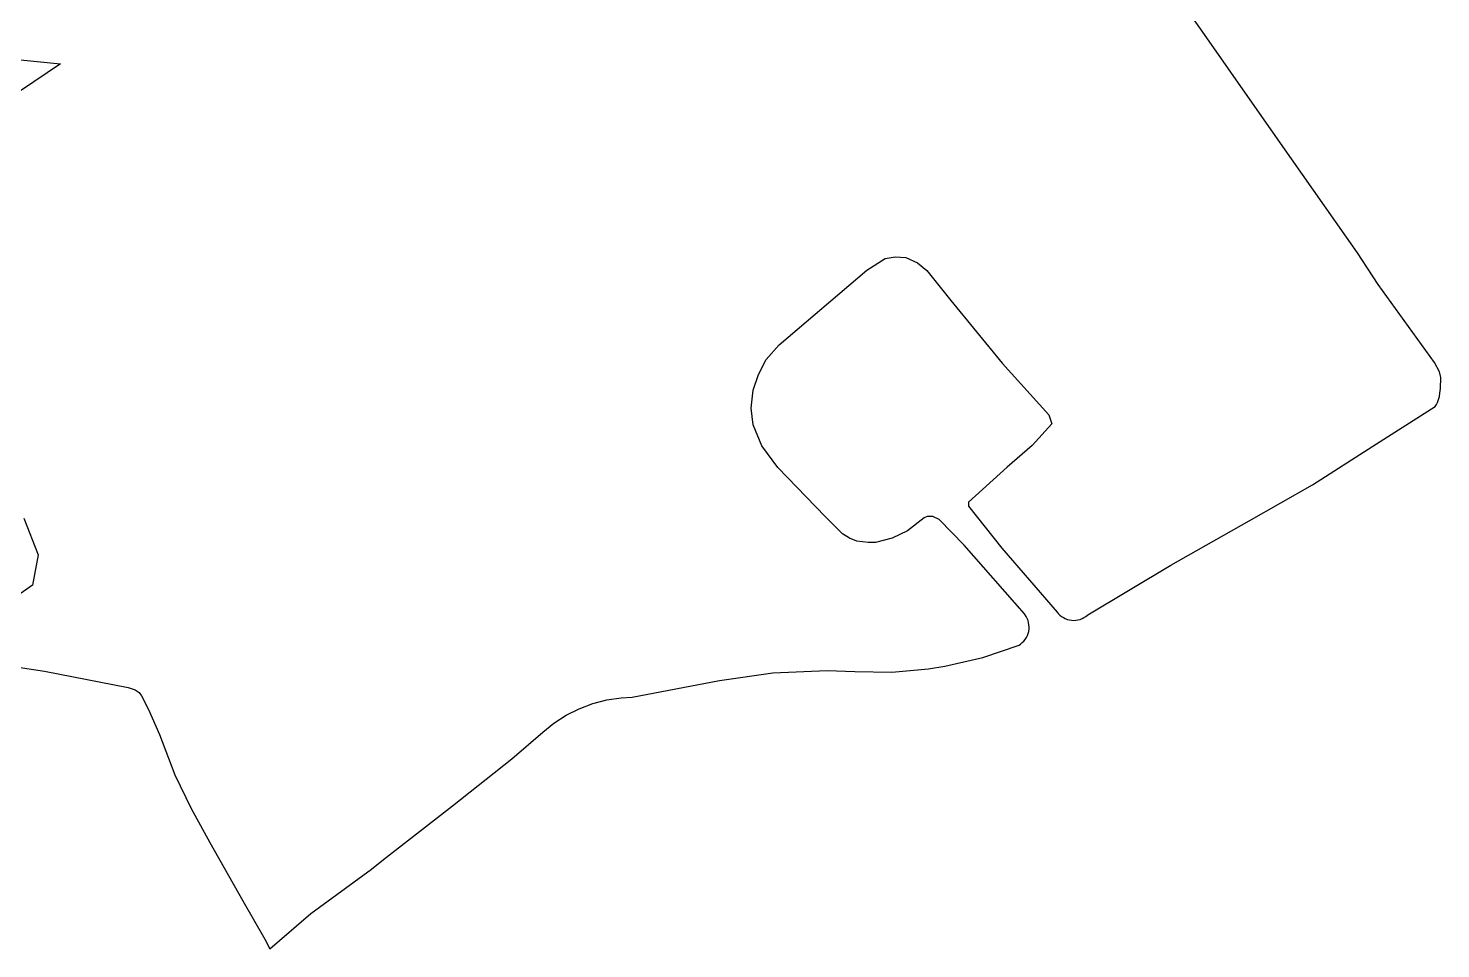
# Model space of a CAD drawing. Header units: millimetres. Extents: x 617751 to 636088, y 68402 to 77988.
# Drawn here: x 624566 to 625173, y 70612 to 71007 of the extents above; entities that cross this region are included whole.
import ezdxf

# ---------------------------------------------------------------- set-up
doc = ezdxf.new("R2010")
doc.units = ezdxf.units.MM
doc.header["$LTSCALE"] = 3
doc.header["$MEASUREMENT"] = 0
doc.layers.add('ALINHAMENTO PREDIAL', color=120, linetype='Continuous')

msp = doc.modelspace()

# ---------------------------------------------------------------- linework, layer by layer
at = {"layer": 'ALINHAMENTO PREDIAL'}
for points in [[(624546.39, 70734.96), (624572.99, 70731.01), (624608.91, 70723.94), (624612, 70723.02), (624613.66, 70721.88), (624614.61, 70720.36), (624617.72, 70714.56), (624622.39, 70703.77), (624628.97, 70686.49), (624636.04, 70672.01), (624644.1, 70657.38), (624658.3, 70632.31), (624667.72, 70615.79), (624669.85, 70611.74), (624687.48, 70626.83), (624713.57, 70645.88), (624718.66, 70650.15), (624748.29, 70673.08), (624773.86, 70693.29), (624787.14, 70704.8), (624791.97, 70708.67), (624797.21, 70712.04), (624802.78, 70714.84), (624808.61, 70717.05), (624814.64, 70718.64), (624820.8, 70719.58), (624825.61, 70719.86), (624863.11, 70726.96), (624886.1, 70730.33), (624909.35, 70731.28), (624921.23, 70730.83), (624937.13, 70730.59), (624952.91, 70732.01), (624959.99, 70733.2), (624976.33, 70736.92), (624991.87, 70742.2), (624992.56, 70742.66), (624993.29, 70743.26), (624993.95, 70743.93), (624994.54, 70744.68), (624995.05, 70745.47), (624995.46, 70746.31), (624995.79, 70747.2), (624996.03, 70748.12), (624996.17, 70749.05), (624996.21, 70749.99), (624996.15, 70750.93), (624996, 70751.86), (624995.75, 70752.77), (624995.4, 70753.66), (624994.97, 70754.5), (624994.19, 70755.61), (624968.22, 70785.22), (624957.58, 70796.24), (624954.87, 70797.43), (624952.43, 70797.43), (624951.07, 70796.94), (624943.93, 70791.36), (624937.37, 70788.22), (624930.24, 70786.3), (624927.08, 70786.3), (624922.2, 70786.86), (624919.02, 70788.16), (624916.01, 70790.02), (624908.53, 70797.53), (624888.16, 70818.55), (624881.31, 70827.81), (624877.63, 70836.8), (624876.67, 70843.99), (624877.63, 70851.72), (624879.94, 70858.51), (624883.22, 70864.93), (624888.79, 70871.17), (624926.39, 70903.25), (624934.33, 70908.31), (624938.6, 70909.04), (624943.24, 70908.75), (624948.25, 70906.46), (624952.19, 70903.23), (624962.52, 70890.26), (624984.63, 70863.29), (625004.72, 70841.1), (625006.03, 70837.35), (624997.5, 70827.97), (624986.83, 70818.62), (624970.11, 70803.68), (624970.18, 70802.79), (624970.18, 70801.94), (624984.46, 70783.85), (625008.27, 70756.39), (625008.75, 70755.8), (625009.42, 70755.13), (625010.14, 70754.54), (625010.92, 70754.03), (625011.74, 70753.61), (625012.61, 70753.28), (625013.51, 70753.03), (625014.43, 70752.88), (625015.34, 70752.83), (625016.27, 70752.88), (625017.2, 70753.03), (625018.09, 70753.26), (625018.95, 70753.59), (625019.78, 70754.01), (625020.56, 70754.51), (625021.44, 70755.21), (625057.14, 70776.53), (625090.76, 70795.57), (625117.98, 70811.05), (625143.88, 70827.75), (625170.69, 70844.77), (625171.38, 70845.63), (625171.74, 70846.41), (625172.55, 70849.08), (625172.81, 70850.53), (625173.03, 70852.52), (625173.14, 70857.2), (625172.66, 70859.6), (625170.43, 70863.7), (625146.23, 70897.09), (625137.38, 70910.8), (625104.32, 70957.82), (625059.51, 71021.84)], [(624546.39, 70734.96), (624572.99, 70731.01), (624608.91, 70723.94), (624612, 70723.02), (624613.66, 70721.88), (624614.61, 70720.36), (624617.72, 70714.56), (624622.39, 70703.77), (624628.97, 70686.49), (624636.04, 70672.01), (624644.1, 70657.38), (624658.3, 70632.31), (624667.72, 70615.79), (624669.85, 70611.74), (624687.48, 70626.83), (624713.57, 70645.88), (624718.66, 70650.15), (624748.29, 70673.08), (624773.86, 70693.29), (624787.14, 70704.8), (624791.97, 70708.67), (624797.21, 70712.04), (624802.78, 70714.84), (624808.61, 70717.05), (624814.64, 70718.64), (624820.8, 70719.58), (624825.61, 70719.86), (624863.11, 70726.96), (624886.1, 70730.33), (624909.35, 70731.28), (624921.23, 70730.83), (624937.13, 70730.59), (624952.91, 70732.01), (624959.99, 70733.2), (624976.33, 70736.92), (624991.87, 70742.2), (624992.56, 70742.66), (624993.29, 70743.26), (624993.95, 70743.93), (624994.54, 70744.68), (624995.05, 70745.47), (624995.46, 70746.31), (624995.79, 70747.2), (624996.03, 70748.12), (624996.17, 70749.05), (624996.21, 70749.99), (624996.15, 70750.93), (624996, 70751.86), (624995.75, 70752.77), (624995.4, 70753.66), (624994.97, 70754.5), (624994.19, 70755.61), (624968.22, 70785.22), (624957.58, 70796.24), (624954.87, 70797.43), (624952.43, 70797.43), (624951.07, 70796.94), (624943.93, 70791.36), (624937.37, 70788.22), (624930.24, 70786.3), (624927.08, 70786.3), (624922.2, 70786.86), (624919.02, 70788.16), (624916.01, 70790.02), (624908.53, 70797.53), (624888.16, 70818.55), (624881.31, 70827.81), (624877.63, 70836.8), (624876.67, 70843.99), (624877.63, 70851.72), (624879.94, 70858.51), (624883.22, 70864.93), (624888.79, 70871.17), (624926.39, 70903.25), (624934.33, 70908.31), (624938.6, 70909.04), (624943.24, 70908.75), (624948.25, 70906.46), (624952.19, 70903.23), (624962.52, 70890.26), (624984.63, 70863.29), (625004.72, 70841.1), (625006.03, 70837.35), (624997.5, 70827.97), (624986.83, 70818.62), (624970.11, 70803.68), (624970.18, 70802.79), (624970.18, 70801.94), (624984.46, 70783.85), (625008.27, 70756.39), (625008.75, 70755.8), (625009.42, 70755.13), (625010.14, 70754.54), (625010.92, 70754.03), (625011.74, 70753.61), (625012.61, 70753.28), (625013.51, 70753.03), (625014.43, 70752.88), (625015.34, 70752.83), (625016.27, 70752.88), (625017.2, 70753.03), (625018.09, 70753.26), (625018.95, 70753.59), (625019.78, 70754.01), (625020.56, 70754.51), (625021.44, 70755.21), (625057.14, 70776.53), (625090.76, 70795.57), (625117.98, 70811.05), (625143.88, 70827.75), (625170.69, 70844.77), (625171.38, 70845.63), (625171.74, 70846.41), (625172.55, 70849.08), (625172.81, 70850.53), (625173.03, 70852.52), (625173.14, 70857.2), (625172.66, 70859.6), (625170.43, 70863.7), (625146.23, 70897.09), (625137.38, 70910.8), (625104.32, 70957.82), (625059.51, 71021.84)], [(624546.39, 70734.96), (624572.99, 70731.01), (624608.91, 70723.94), (624612, 70723.02), (624613.66, 70721.88), (624614.61, 70720.36), (624617.72, 70714.56), (624622.39, 70703.77), (624628.97, 70686.49), (624636.04, 70672.01), (624644.1, 70657.38), (624658.3, 70632.31), (624667.72, 70615.79), (624669.85, 70611.74), (624687.48, 70626.83), (624713.57, 70645.88), (624718.66, 70650.15), (624748.29, 70673.08), (624773.86, 70693.29), (624787.14, 70704.8), (624791.97, 70708.67), (624797.21, 70712.04), (624802.78, 70714.84), (624808.61, 70717.05), (624814.64, 70718.64), (624820.8, 70719.58), (624825.61, 70719.86), (624863.11, 70726.96), (624886.1, 70730.33), (624909.35, 70731.28), (624921.23, 70730.83), (624937.13, 70730.59), (624952.91, 70732.01), (624959.99, 70733.2), (624976.33, 70736.92), (624991.87, 70742.2), (624992.56, 70742.66), (624993.29, 70743.26), (624993.95, 70743.93), (624994.54, 70744.68), (624995.05, 70745.47), (624995.46, 70746.31), (624995.79, 70747.2), (624996.03, 70748.12), (624996.17, 70749.05), (624996.21, 70749.99), (624996.15, 70750.93), (624996, 70751.86), (624995.75, 70752.77), (624995.4, 70753.66), (624994.97, 70754.5), (624994.19, 70755.61), (624968.22, 70785.22), (624957.58, 70796.24), (624954.87, 70797.43), (624952.43, 70797.43), (624951.07, 70796.94), (624943.93, 70791.36), (624937.37, 70788.22), (624930.24, 70786.3), (624927.08, 70786.3), (624922.2, 70786.86), (624919.02, 70788.16), (624916.01, 70790.02), (624908.53, 70797.53), (624888.16, 70818.55), (624881.31, 70827.81), (624877.63, 70836.8), (624876.67, 70843.99), (624877.63, 70851.72), (624879.94, 70858.51), (624883.22, 70864.93), (624888.79, 70871.17), (624926.39, 70903.25), (624934.33, 70908.31), (624938.6, 70909.04), (624943.24, 70908.75), (624948.25, 70906.46), (624952.19, 70903.23), (624962.52, 70890.26), (624984.63, 70863.29), (625004.72, 70841.1), (625006.03, 70837.35), (624997.5, 70827.97), (624986.83, 70818.62), (624970.11, 70803.68), (624970.18, 70802.79), (624970.18, 70801.94), (624984.46, 70783.85), (625008.27, 70756.39), (625008.75, 70755.8), (625009.42, 70755.13), (625010.14, 70754.54), (625010.92, 70754.03), (625011.74, 70753.61), (625012.61, 70753.28), (625013.51, 70753.03), (625014.43, 70752.88), (625015.34, 70752.83), (625016.27, 70752.88), (625017.2, 70753.03), (625018.09, 70753.26), (625018.95, 70753.59), (625019.78, 70754.01), (625020.56, 70754.51), (625021.44, 70755.21), (625057.14, 70776.53), (625090.76, 70795.57), (625117.98, 70811.05), (625143.88, 70827.75), (625170.69, 70844.77), (625171.38, 70845.63), (625171.74, 70846.41), (625172.55, 70849.08), (625172.81, 70850.53), (625173.03, 70852.52), (625173.14, 70857.2), (625172.66, 70859.6), (625170.43, 70863.7), (625146.23, 70897.09), (625137.38, 70910.8), (625104.32, 70957.82), (625059.51, 71021.84)], [(624546.39, 70734.96), (624572.99, 70731.01), (624608.91, 70723.94), (624612, 70723.02), (624613.66, 70721.88), (624614.61, 70720.36), (624617.72, 70714.56), (624622.39, 70703.77), (624628.97, 70686.49), (624636.04, 70672.01), (624644.1, 70657.38), (624658.3, 70632.31), (624667.72, 70615.79), (624669.85, 70611.74), (624687.48, 70626.83), (624713.57, 70645.88), (624718.66, 70650.15), (624748.29, 70673.08), (624773.86, 70693.29), (624787.14, 70704.8), (624791.97, 70708.67), (624797.21, 70712.04), (624802.78, 70714.84), (624808.61, 70717.05), (624814.64, 70718.64), (624820.8, 70719.58), (624825.61, 70719.86), (624863.11, 70726.96), (624886.1, 70730.33), (624909.35, 70731.28), (624921.23, 70730.83), (624937.13, 70730.59), (624952.91, 70732.01), (624959.99, 70733.2), (624976.33, 70736.92), (624991.87, 70742.2), (624992.56, 70742.66), (624993.29, 70743.26), (624993.95, 70743.93), (624994.54, 70744.68), (624995.05, 70745.47), (624995.46, 70746.31), (624995.79, 70747.2), (624996.03, 70748.12), (624996.17, 70749.05), (624996.21, 70749.99), (624996.15, 70750.93), (624996, 70751.86), (624995.75, 70752.77), (624995.4, 70753.66), (624994.97, 70754.5), (624994.19, 70755.61), (624968.22, 70785.22), (624957.58, 70796.24), (624954.87, 70797.43), (624952.43, 70797.43), (624951.07, 70796.94), (624943.93, 70791.36), (624937.37, 70788.22), (624930.24, 70786.3), (624927.08, 70786.3), (624922.2, 70786.86), (624919.02, 70788.16), (624916.01, 70790.02), (624908.53, 70797.53), (624888.16, 70818.55), (624881.31, 70827.81), (624877.63, 70836.8), (624876.67, 70843.99), (624877.63, 70851.72), (624879.94, 70858.51), (624883.22, 70864.93), (624888.79, 70871.17), (624926.39, 70903.25), (624934.33, 70908.31), (624938.6, 70909.04), (624943.24, 70908.75), (624948.25, 70906.46), (624952.19, 70903.23), (624962.52, 70890.26), (624984.63, 70863.29), (625004.72, 70841.1), (625006.03, 70837.35), (624997.5, 70827.97), (624986.83, 70818.62), (624970.11, 70803.68), (624970.18, 70802.79), (624970.18, 70801.94), (624984.46, 70783.85), (625008.27, 70756.39), (625008.75, 70755.8), (625009.42, 70755.13), (625010.14, 70754.54), (625010.92, 70754.03), (625011.74, 70753.61), (625012.61, 70753.28), (625013.51, 70753.03), (625014.43, 70752.88), (625015.34, 70752.83), (625016.27, 70752.88), (625017.2, 70753.03), (625018.09, 70753.26), (625018.95, 70753.59), (625019.78, 70754.01), (625020.56, 70754.51), (625021.44, 70755.21), (625057.14, 70776.53), (625090.76, 70795.57), (625117.98, 70811.05), (625143.88, 70827.75), (625170.69, 70844.77), (625171.38, 70845.63), (625171.74, 70846.41), (625172.55, 70849.08), (625172.81, 70850.53), (625173.03, 70852.52), (625173.14, 70857.2), (625172.66, 70859.6), (625170.43, 70863.7), (625146.23, 70897.09), (625137.38, 70910.8), (625104.32, 70957.82), (625059.51, 71021.84)], [(624546.39, 70734.96), (624572.99, 70731.01), (624608.91, 70723.94), (624612, 70723.02), (624613.66, 70721.88), (624614.61, 70720.36), (624617.72, 70714.56), (624622.39, 70703.77), (624628.97, 70686.49), (624636.04, 70672.01), (624644.1, 70657.38), (624658.3, 70632.31), (624667.72, 70615.79), (624669.85, 70611.74), (624687.48, 70626.83), (624713.57, 70645.88), (624718.66, 70650.15), (624748.29, 70673.08), (624773.86, 70693.29), (624787.14, 70704.8), (624791.97, 70708.67), (624797.21, 70712.04), (624802.78, 70714.84), (624808.61, 70717.05), (624814.64, 70718.64), (624820.8, 70719.58), (624825.61, 70719.86), (624863.11, 70726.96), (624886.1, 70730.33), (624909.35, 70731.28), (624921.23, 70730.83), (624937.13, 70730.59), (624952.91, 70732.01), (624959.99, 70733.2), (624976.33, 70736.92), (624991.87, 70742.2), (624992.56, 70742.66), (624993.29, 70743.26), (624993.95, 70743.93), (624994.54, 70744.68), (624995.05, 70745.47), (624995.46, 70746.31), (624995.79, 70747.2), (624996.03, 70748.12), (624996.17, 70749.05), (624996.21, 70749.99), (624996.15, 70750.93), (624996, 70751.86), (624995.75, 70752.77), (624995.4, 70753.66), (624994.97, 70754.5), (624994.19, 70755.61), (624968.22, 70785.22), (624957.58, 70796.24), (624954.87, 70797.43), (624952.43, 70797.43), (624951.07, 70796.94), (624943.93, 70791.36), (624937.37, 70788.22), (624930.24, 70786.3), (624927.08, 70786.3), (624922.2, 70786.86), (624919.02, 70788.16), (624916.01, 70790.02), (624908.53, 70797.53), (624888.16, 70818.55), (624881.31, 70827.81), (624877.63, 70836.8), (624876.67, 70843.99), (624877.63, 70851.72), (624879.94, 70858.51), (624883.22, 70864.93), (624888.79, 70871.17), (624926.39, 70903.25), (624934.33, 70908.31), (624938.6, 70909.04), (624943.24, 70908.75), (624948.25, 70906.46), (624952.19, 70903.23), (624962.52, 70890.26), (624984.63, 70863.29), (625004.72, 70841.1), (625006.03, 70837.35), (624997.5, 70827.97), (624986.83, 70818.62), (624970.11, 70803.68), (624970.18, 70802.79), (624970.18, 70801.94), (624984.46, 70783.85), (625008.27, 70756.39), (625008.75, 70755.8), (625009.42, 70755.13), (625010.14, 70754.54), (625010.92, 70754.03), (625011.74, 70753.61), (625012.61, 70753.28), (625013.51, 70753.03), (625014.43, 70752.88), (625015.34, 70752.83), (625016.27, 70752.88), (625017.2, 70753.03), (625018.09, 70753.26), (625018.95, 70753.59), (625019.78, 70754.01), (625020.56, 70754.51), (625021.44, 70755.21), (625057.14, 70776.53), (625090.76, 70795.57), (625117.98, 70811.05), (625143.88, 70827.75), (625170.69, 70844.77), (625171.38, 70845.63), (625171.74, 70846.41), (625172.55, 70849.08), (625172.81, 70850.53), (625173.03, 70852.52), (625173.14, 70857.2), (625172.66, 70859.6), (625170.43, 70863.7), (625146.23, 70897.09), (625137.38, 70910.8), (625104.32, 70957.82), (625059.51, 71021.84)], [(624546.39, 70734.96), (624572.99, 70731.01), (624608.91, 70723.94), (624612, 70723.02), (624613.66, 70721.88), (624614.61, 70720.36), (624617.72, 70714.56), (624622.39, 70703.77), (624628.97, 70686.49), (624636.04, 70672.01), (624644.1, 70657.38), (624658.3, 70632.31), (624667.72, 70615.79), (624669.85, 70611.74), (624687.48, 70626.83), (624713.57, 70645.88), (624718.66, 70650.15), (624748.29, 70673.08), (624773.86, 70693.29), (624787.14, 70704.8), (624791.97, 70708.67), (624797.21, 70712.04), (624802.78, 70714.84), (624808.61, 70717.05), (624814.64, 70718.64), (624820.8, 70719.58), (624825.61, 70719.86), (624863.11, 70726.96), (624886.1, 70730.33), (624909.35, 70731.28), (624921.23, 70730.83), (624937.13, 70730.59), (624952.91, 70732.01), (624959.99, 70733.2), (624976.33, 70736.92), (624991.87, 70742.2), (624992.56, 70742.66), (624993.29, 70743.26), (624993.95, 70743.93), (624994.54, 70744.68), (624995.05, 70745.47), (624995.46, 70746.31), (624995.79, 70747.2), (624996.03, 70748.12), (624996.17, 70749.05), (624996.21, 70749.99), (624996.15, 70750.93), (624996, 70751.86), (624995.75, 70752.77), (624995.4, 70753.66), (624994.97, 70754.5), (624994.19, 70755.61), (624968.22, 70785.22), (624957.58, 70796.24), (624954.87, 70797.43), (624952.43, 70797.43), (624951.07, 70796.94), (624943.93, 70791.36), (624937.37, 70788.22), (624930.24, 70786.3), (624927.08, 70786.3), (624922.2, 70786.86), (624919.02, 70788.16), (624916.01, 70790.02), (624908.53, 70797.53), (624888.16, 70818.55), (624881.31, 70827.81), (624877.63, 70836.8), (624876.67, 70843.99), (624877.63, 70851.72), (624879.94, 70858.51), (624883.22, 70864.93), (624888.79, 70871.17), (624926.39, 70903.25), (624934.33, 70908.31), (624938.6, 70909.04), (624943.24, 70908.75), (624948.25, 70906.46), (624952.19, 70903.23), (624962.52, 70890.26), (624984.63, 70863.29), (625004.72, 70841.1), (625006.03, 70837.35), (624997.5, 70827.97), (624986.83, 70818.62), (624970.11, 70803.68), (624970.18, 70802.79), (624970.18, 70801.94), (624984.46, 70783.85), (625008.27, 70756.39), (625008.75, 70755.8), (625009.42, 70755.13), (625010.14, 70754.54), (625010.92, 70754.03), (625011.74, 70753.61), (625012.61, 70753.28), (625013.51, 70753.03), (625014.43, 70752.88), (625015.34, 70752.83), (625016.27, 70752.88), (625017.2, 70753.03), (625018.09, 70753.26), (625018.95, 70753.59), (625019.78, 70754.01), (625020.56, 70754.51), (625021.44, 70755.21), (625057.14, 70776.53), (625090.76, 70795.57), (625117.98, 70811.05), (625143.88, 70827.75), (625170.69, 70844.77), (625171.38, 70845.63), (625171.74, 70846.41), (625172.55, 70849.08), (625172.81, 70850.53), (625173.03, 70852.52), (625173.14, 70857.2), (625172.66, 70859.6), (625170.43, 70863.7), (625146.23, 70897.09), (625137.38, 70910.8), (625104.32, 70957.82), (625059.51, 71021.84)], [(624546.39, 70734.96), (624572.99, 70731.01), (624608.91, 70723.94), (624612, 70723.02), (624613.66, 70721.88), (624614.61, 70720.36), (624617.72, 70714.56), (624622.39, 70703.77), (624628.97, 70686.49), (624636.04, 70672.01), (624644.1, 70657.38), (624658.3, 70632.31), (624667.72, 70615.79), (624669.85, 70611.74), (624687.48, 70626.83), (624713.57, 70645.88), (624718.66, 70650.15), (624748.29, 70673.08), (624773.86, 70693.29), (624787.14, 70704.8), (624791.97, 70708.67), (624797.21, 70712.04), (624802.78, 70714.84), (624808.61, 70717.05), (624814.64, 70718.64), (624820.8, 70719.58), (624825.61, 70719.86), (624863.11, 70726.96), (624886.1, 70730.33), (624909.35, 70731.28), (624921.23, 70730.83), (624937.13, 70730.59), (624952.91, 70732.01), (624959.99, 70733.2), (624976.33, 70736.92), (624991.87, 70742.2), (624992.56, 70742.66), (624993.29, 70743.26), (624993.95, 70743.93), (624994.54, 70744.68), (624995.05, 70745.47), (624995.46, 70746.31), (624995.79, 70747.2), (624996.03, 70748.12), (624996.17, 70749.05), (624996.21, 70749.99), (624996.15, 70750.93), (624996, 70751.86), (624995.75, 70752.77), (624995.4, 70753.66), (624994.97, 70754.5), (624994.19, 70755.61), (624968.22, 70785.22), (624957.58, 70796.24), (624954.87, 70797.43), (624952.43, 70797.43), (624951.07, 70796.94), (624943.93, 70791.36), (624937.37, 70788.22), (624930.24, 70786.3), (624927.08, 70786.3), (624922.2, 70786.86), (624919.02, 70788.16), (624916.01, 70790.02), (624908.53, 70797.53), (624888.16, 70818.55), (624881.31, 70827.81), (624877.63, 70836.8), (624876.67, 70843.99), (624877.63, 70851.72), (624879.94, 70858.51), (624883.22, 70864.93), (624888.79, 70871.17), (624926.39, 70903.25), (624934.33, 70908.31), (624938.6, 70909.04), (624943.24, 70908.75), (624948.25, 70906.46), (624952.19, 70903.23), (624962.52, 70890.26), (624984.63, 70863.29), (625004.72, 70841.1), (625006.03, 70837.35), (624997.5, 70827.97), (624986.83, 70818.62), (624970.11, 70803.68), (624970.18, 70802.79), (624970.18, 70801.94), (624984.46, 70783.85), (625008.27, 70756.39), (625008.75, 70755.8), (625009.42, 70755.13), (625010.14, 70754.54), (625010.92, 70754.03), (625011.74, 70753.61), (625012.61, 70753.28), (625013.51, 70753.03), (625014.43, 70752.88), (625015.34, 70752.83), (625016.27, 70752.88), (625017.2, 70753.03), (625018.09, 70753.26), (625018.95, 70753.59), (625019.78, 70754.01), (625020.56, 70754.51), (625021.44, 70755.21), (625057.14, 70776.53), (625090.76, 70795.57), (625117.98, 70811.05), (625143.88, 70827.75), (625170.69, 70844.77), (625171.38, 70845.63), (625171.74, 70846.41), (625172.55, 70849.08), (625172.81, 70850.53), (625173.03, 70852.52), (625173.14, 70857.2), (625172.66, 70859.6), (625170.43, 70863.7), (625146.23, 70897.09), (625137.38, 70910.8), (625104.32, 70957.82), (625059.51, 71021.84)], [(624546.39, 70734.96), (624572.99, 70731.01), (624608.91, 70723.94), (624612, 70723.02), (624613.66, 70721.88), (624614.61, 70720.36), (624617.72, 70714.56), (624622.39, 70703.77), (624628.97, 70686.49), (624636.04, 70672.01), (624644.1, 70657.38), (624658.3, 70632.31), (624667.72, 70615.79), (624669.85, 70611.74), (624687.48, 70626.83), (624713.57, 70645.88), (624718.66, 70650.15), (624748.29, 70673.08), (624773.86, 70693.29), (624787.14, 70704.8), (624791.97, 70708.67), (624797.21, 70712.04), (624802.78, 70714.84), (624808.61, 70717.05), (624814.64, 70718.64), (624820.8, 70719.58), (624825.61, 70719.86), (624863.11, 70726.96), (624886.1, 70730.33), (624909.35, 70731.28), (624921.23, 70730.83), (624937.13, 70730.59), (624952.91, 70732.01), (624959.99, 70733.2), (624976.33, 70736.92), (624991.87, 70742.2), (624992.56, 70742.66), (624993.29, 70743.26), (624993.95, 70743.93), (624994.54, 70744.68), (624995.05, 70745.47), (624995.46, 70746.31), (624995.79, 70747.2), (624996.03, 70748.12), (624996.17, 70749.05), (624996.21, 70749.99), (624996.15, 70750.93), (624996, 70751.86), (624995.75, 70752.77), (624995.4, 70753.66), (624994.97, 70754.5), (624994.19, 70755.61), (624968.22, 70785.22), (624957.58, 70796.24), (624954.87, 70797.43), (624952.43, 70797.43), (624951.07, 70796.94), (624943.93, 70791.36), (624937.37, 70788.22), (624930.24, 70786.3), (624927.08, 70786.3), (624922.2, 70786.86), (624919.02, 70788.16), (624916.01, 70790.02), (624908.53, 70797.53), (624888.16, 70818.55), (624881.31, 70827.81), (624877.63, 70836.8), (624876.67, 70843.99), (624877.63, 70851.72), (624879.94, 70858.51), (624883.22, 70864.93), (624888.79, 70871.17), (624926.39, 70903.25), (624934.33, 70908.31), (624938.6, 70909.04), (624943.24, 70908.75), (624948.25, 70906.46), (624952.19, 70903.23), (624962.52, 70890.26), (624984.63, 70863.29), (625004.72, 70841.1), (625006.03, 70837.35), (624997.5, 70827.97), (624986.83, 70818.62), (624970.11, 70803.68), (624970.18, 70802.79), (624970.18, 70801.94), (624984.46, 70783.85), (625008.27, 70756.39), (625008.75, 70755.8), (625009.42, 70755.13), (625010.14, 70754.54), (625010.92, 70754.03), (625011.74, 70753.61), (625012.61, 70753.28), (625013.51, 70753.03), (625014.43, 70752.88), (625015.34, 70752.83), (625016.27, 70752.88), (625017.2, 70753.03), (625018.09, 70753.26), (625018.95, 70753.59), (625019.78, 70754.01), (625020.56, 70754.51), (625021.44, 70755.21), (625057.14, 70776.53), (625090.76, 70795.57), (625117.98, 70811.05), (625143.88, 70827.75), (625170.69, 70844.77), (625171.38, 70845.63), (625171.74, 70846.41), (625172.55, 70849.08), (625172.81, 70850.53), (625173.03, 70852.52), (625173.14, 70857.2), (625172.66, 70859.6), (625170.43, 70863.7), (625146.23, 70897.09), (625137.38, 70910.8), (625104.32, 70957.82), (625059.51, 71021.84)], [(624555.43, 70994.45), (624579.92, 70991.91), (624562.61, 70980.41)], [(624555.43, 70994.45), (624579.92, 70991.91), (624562.61, 70980.41)], [(624555.43, 70994.45), (624579.92, 70991.91), (624562.61, 70980.41)], [(624555.43, 70994.45), (624579.92, 70991.91), (624562.61, 70980.41)], [(624555.43, 70994.45), (624579.92, 70991.91), (624562.61, 70980.41)], [(624555.43, 70994.45), (624579.92, 70991.91), (624562.61, 70980.41)], [(624555.43, 70994.45), (624579.92, 70991.91), (624562.61, 70980.41)], [(624555.43, 70994.45), (624579.92, 70991.91), (624562.61, 70980.41)], [(624564.03, 70796.74), (624570.22, 70781.05), (624567.76, 70767.94), (624556.21, 70759.76)], [(624564.03, 70796.74), (624570.22, 70781.05), (624567.76, 70767.94), (624556.21, 70759.76)], [(624564.03, 70796.74), (624570.22, 70781.05), (624567.76, 70767.94), (624556.21, 70759.76)], [(624564.03, 70796.74), (624570.22, 70781.05), (624567.76, 70767.94), (624556.21, 70759.76)], [(624564.03, 70796.74), (624570.22, 70781.05), (624567.76, 70767.94), (624556.21, 70759.76)], [(624564.03, 70796.74), (624570.22, 70781.05), (624567.76, 70767.94), (624556.21, 70759.76)], [(624564.03, 70796.74), (624570.22, 70781.05), (624567.76, 70767.94), (624556.21, 70759.76)], [(624564.03, 70796.74), (624570.22, 70781.05), (624567.76, 70767.94), (624556.21, 70759.76)]]:
    msp.add_lwpolyline(points, dxfattribs=at)

doc.saveas('drawing.dxf')
